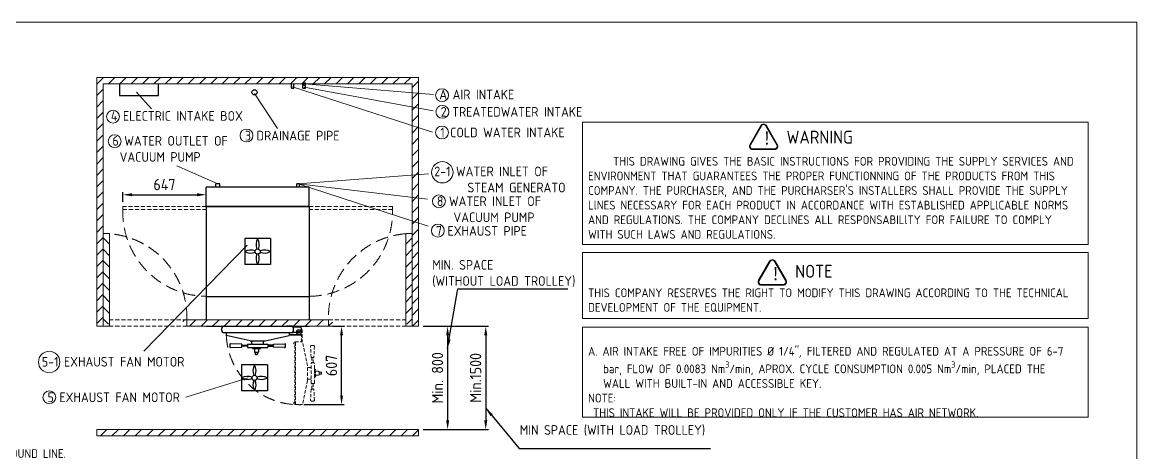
# Model space of a CAD drawing. Header units: millimetres. Extents: x -406921 to 28650, y -22195 to 19200.
# Drawn here: x 19996 to 28650, y 5991 to 9330 of the extents above; entities that cross this region are included whole.
import ezdxf

# ---------------------------------------------------------------- set-up
doc = ezdxf.new("R2010")
doc.units = ezdxf.units.MM
doc.header["$MEASUREMENT"] = 0
doc.linetypes.add('HIDDEN', pattern=[9.525, 6.35, -3.175])
doc.layers.get('0').update_dxf_attribs({"lineweight": 25})
for name, color, linetype, lineweight in [('D', 3, 'Continuous', 13), ('F', 7, 'Continuous', 15), ('H', 2, 'HIDDEN', 15), ('S', 4, 'Continuous', 15)]:
    doc.layers.add(name, color=color, linetype=linetype, lineweight=lineweight)
doc.styles.get("Standard").update_dxf_attribs({"font": 'KAIU.TTF'})
doc.styles.add('STU25', font='isocp2.shx')
doc.dimstyles.new('STU25', dxfattribs={"dimscale": 35, "dimtxt": 2.5, "dimasz": 2, "dimexe": 0.6, "dimexo": 1, "dimgap": 1, "dimtad": 1, "dimdsep": 46, "dimtxsty": 'STU25', "dimcen": 2, "dimazin": 2, "dimtfac": 1, "dimtmove": 0, "dimatfit": 3, "dimfxl": 0, "dimtolj": 1, "dimtzin": 0, "dimarcsym": 0})
doc.dimstyles.new('STU25$7', dxfattribs={"dimscale": 35, "dimtxt": 2.5, "dimasz": 2, "dimexe": 1.25, "dimexo": 0.625, "dimgap": 1, "dimtad": 0, "dimdec": 4, "dimdsep": 46, "dimtxsty": 'STU25', "dimcen": 2.5, "dimazin": 2, "dimtfac": 1, "dimtdec": 4, "dimtmove": 0, "dimatfit": 3, "dimfxl": 0, "dimtolj": 1, "dimtzin": 0, "dimarcsym": 0})

# ---------------------------------------------------------------- blocks, each defined once
blk = doc.blocks.new('*D12')
at = {"layer": 'D', "color": 0, "lineweight": -2}
for p, q in [((23108.4, 6971.5), (23319.6, 6971.5)), ((23298.6, 6901.5), (23298.6, 6241.5)), ((23108.4, 6171.5), (23319.6, 6171.5))]:
    blk.add_line(p, q, dxfattribs=at)
at = {"layer": 'D', "color": 0}
for points in [[(23310.3, 6901.5), (23287, 6901.5), (23298.6, 6971.5)], [(23287, 6241.5), (23310.3, 6241.5), (23298.6, 6171.5)]]:
    blk.add_solid(points, dxfattribs=at)
at = {"layer": 'Defpoints', "color": 0}
for p in [(23073.4, 6971.5), (23073.4, 6171.5), (23298.6, 6171.5)]:
    blk.add_point(p, dxfattribs=at)
at = {"layer": 'D', "color": 0, "insert": (23219.9, 6571.5), "char_height": 87.5, "attachment_point": 5, "rotation": 90, "style": 'STU25'}
blk.add_mtext('\\A1;{\\Fisocp2.shx;Min. 800}', dxfattribs=at)
blk = doc.blocks.new('*D13')
at = {"layer": 'D', "color": 0, "lineweight": -2}
for p, q in [((23108.4, 6971.5), (23615.7, 6971.5)), ((23594.7, 6901.5), (23594.7, 6241.5)), ((23108.4, 6171.5), (23615.7, 6171.5))]:
    blk.add_line(p, q, dxfattribs=at)
at = {"layer": 'D', "color": 0}
for points in [[(23606.4, 6901.5), (23583.1, 6901.5), (23594.7, 6971.5)], [(23583.1, 6241.5), (23606.4, 6241.5), (23594.7, 6171.5)]]:
    blk.add_solid(points, dxfattribs=at)
at = {"layer": 'Defpoints', "color": 0}
for p in [(23073.4, 6971.5), (23073.4, 6171.5), (23594.7, 6171.5)]:
    blk.add_point(p, dxfattribs=at)
at = {"layer": 'D', "color": 0, "insert": (23516, 6571.5), "char_height": 87.5, "attachment_point": 5, "rotation": 90, "style": 'STU25'}
blk.add_mtext('\\A1;{\\Fisocp2.shx;Min.1500}', dxfattribs=at)
blk = doc.blocks.new('*D16')
at = {"layer": 'D', "color": 0, "lineweight": -2}
for p, q in [((20776.4, 7936.5), (20776.4, 8013.1)), ((20846.4, 7992.1), (21353.4, 7992.1)), ((21423.4, 7936.5), (21423.4, 8013.1))]:
    blk.add_line(p, q, dxfattribs=at)
at = {"layer": 'D', "color": 0}
for points in [[(20846.4, 8003.8), (20846.4, 7980.4), (20776.4, 7992.1)], [(21353.4, 7980.4), (21353.4, 8003.8), (21423.4, 7992.1)]]:
    blk.add_solid(points, dxfattribs=at)
at = {"layer": 'Defpoints', "color": 0}
for p in [(21423.4, 7992.1), (20776.4, 7901.5), (21423.4, 7901.5)]:
    blk.add_point(p, dxfattribs=at)
at = {"layer": 'D', "color": 0, "insert": (21099.9, 8070.8), "char_height": 87.5, "attachment_point": 5, "style": 'STU25'}
blk.add_mtext('\\A1;647', dxfattribs=at)
blk = doc.blocks.new('*D17')
at = {"layer": 'D', "color": 0, "lineweight": -2}
for p, q in [((22408.4, 6971.5), (22496, 6971.5)), ((22475, 6434.1), (22475, 6901.5)), ((22181, 6364.1), (22496, 6364.1))]:
    blk.add_line(p, q, dxfattribs=at)
at = {"layer": 'D', "color": 0}
for points in [[(22486.7, 6901.5), (22463.4, 6901.5), (22475, 6971.5)], [(22463.4, 6434.1), (22486.7, 6434.1), (22475, 6364.1)]]:
    blk.add_solid(points, dxfattribs=at)
at = {"layer": 'Defpoints', "color": 0}
for p in [(22373.4, 6971.5), (22475, 6971.5), (22146, 6364.1)]:
    blk.add_point(p, dxfattribs=at)
at = {"layer": 'D', "color": 0, "insert": (22396.3, 6667.8), "char_height": 87.5, "attachment_point": 5, "rotation": 90, "style": 'STU25'}
blk.add_mtext('\\A1;607', dxfattribs=at)

msp = doc.modelspace()

# ---------------------------------------------------------------- hatches: boundary and pattern name
at = {"layer": 'D'}
h = msp.add_hatch(color=11, dxfattribs=at)
edge = h.paths.add_edge_path(flags=16)
edge.add_ellipse((25666.833, 8367.987), major_axis=(20, 0), ratio=1, start_angle=149.9999999, end_angle=270)
edge.add_line((25666.833, 8347.987), (25837.551, 8347.987))
edge.add_ellipse((25837.551, 8367.987), major_axis=(20, 0), ratio=1, start_angle=270, end_angle=389.9999999)
edge.add_line((25854.871, 8377.987), (25769.512, 8525.833))
edge.add_ellipse((25752.192, 8515.833), major_axis=(20, 0), ratio=1, start_angle=30, end_angle=150)
edge.add_line((25734.871, 8525.833), (25649.512, 8377.987))
edge = h.paths.add_edge_path()
edge.add_ellipse((25666.833, 8367.987), major_axis=(25, 0), ratio=1, start_angle=149.9999999, end_angle=270)
edge.add_line((25666.833, 8342.987), (25837.551, 8342.987))
edge.add_ellipse((25837.551, 8367.987), major_axis=(25, 0), ratio=1, start_angle=270, end_angle=389.9999999)
edge.add_line((25859.201, 8380.487), (25773.843, 8528.333))
edge.add_ellipse((25752.192, 8515.833), major_axis=(25, 0), ratio=1, start_angle=30, end_angle=150)
edge.add_line((25730.541, 8528.333), (25645.182, 8380.487))
h = msp.add_hatch(color=11, dxfattribs=at)
edge = h.paths.add_edge_path(flags=16)
edge.add_ellipse((25734.075, 7315.772), major_axis=(20, 0), ratio=1, start_angle=149.9999999, end_angle=270)
edge.add_line((25734.075, 7295.772), (25904.793, 7295.772))
edge.add_ellipse((25904.793, 7315.772), major_axis=(20, 0), ratio=1, start_angle=270, end_angle=389.9999999)
edge.add_line((25922.114, 7325.772), (25836.755, 7473.618))
edge.add_ellipse((25819.434, 7463.618), major_axis=(20, 0), ratio=1, start_angle=30, end_angle=150)
edge.add_line((25802.114, 7473.618), (25716.755, 7325.772))
edge = h.paths.add_edge_path()
edge.add_ellipse((25734.075, 7315.772), major_axis=(25, 0), ratio=1, start_angle=149.9999999, end_angle=270)
edge.add_line((25734.075, 7290.772), (25904.793, 7290.772))
edge.add_ellipse((25904.793, 7315.772), major_axis=(25, 0), ratio=1, start_angle=270, end_angle=389.9999999)
edge.add_line((25926.444, 7328.272), (25841.085, 7476.118))
edge.add_ellipse((25819.434, 7463.618), major_axis=(25, 0), ratio=1, start_angle=30, end_angle=150)
edge.add_line((25797.784, 7476.118), (25712.425, 7328.272))
at = {"layer": 'H', "ltscale": 5}
h = msp.add_hatch(dxfattribs=at)
h.set_pattern_fill('ANSI31', color=256, scale=500, style=0)
h.set_pattern_definition([(45, (239086.23, 23184.85), (-44.194174, 44.194174), [])])
h.paths.add_polyline_path([(20573.377, 6971.479), (20573.377, 8901.479), (23073.377, 8901.479), (23073.377, 6971.479), (23023.377, 6971.479), (23023.377, 7021.479), (23023.377, 8851.479), (20623.377, 8851.479), (20623.377, 7021.479), (20623.377, 6971.479)])
h = msp.add_hatch(dxfattribs=at)
h.set_pattern_fill('ANSI31', color=256, scale=20, angle=270, style=0)
h.set_pattern_definition([(315, (254634.325, 23119.34), (44.90128, 44.90128), [])])
h.paths.add_polyline_path([(20623.377, 7690.695), (20623.377, 7021.479), (20648.377, 6978.178), (20673.377, 6992.612), (20673.377, 7690.695)])
h = msp.add_hatch(dxfattribs=at)
h.set_pattern_fill('ANSI31', color=256, scale=20, angle=270, style=0)
h.set_pattern_definition([(225, (-210987.57, 23119.34), (-44.90128, 44.90128), [])])
h.paths.add_polyline_path([(23023.377, 7690.695), (23023.377, 7021.479), (22998.377, 6978.178), (22973.377, 6992.612), (22973.377, 7690.695)])
h = msp.add_hatch(dxfattribs=at)
h.set_pattern_fill('ANSI31', color=256, scale=20, style=0)
h.set_pattern_definition([(45, (254584.325, 23119.34), (-44.90128, 44.90128), [])])
h.paths.add_polyline_path([(22404.161, 6971.479), (22404.161, 7021.479), (21242.592, 7021.479), (21242.592, 6971.479)])
h = msp.add_hatch(dxfattribs=at)
h.set_pattern_fill('ANSI31', color=256, scale=20, style=0)
h.set_pattern_definition([(45, (238823.45, 23184.85), (-44.90128, 44.90128), [])])
h.paths.add_polyline_path([(20573.377, 6171.479), (20573.377, 6121.479), (23073.377, 6121.479), (23073.377, 6171.479)])

# ---------------------------------------------------------------- linework, layer by layer
at = {"linetype": 'Continuous'}
for p, q in [((22085.21, 8819.104), (22085.21, 8851.479)), ((22105.21, 8819.104), (22105.21, 8851.479)), ((22173.877, 8819.104), (22173.877, 8851.479)), ((22193.877, 8819.104), (22193.877, 8851.479)), ((22085.21, 8819.104), (22105.21, 8819.104)), ((22173.877, 8819.104), (22193.877, 8819.104)), ((21723.377, 7651.479), (21723.377, 7451.479)), ((21923.377, 7651.479), (21723.377, 7651.479)), ((21923.377, 7651.479), (21923.377, 7451.479)), ((21923.377, 7451.479), (21723.377, 7451.479)), ((22125.841, 6931.479), (22125.841, 6901.479)), ((22150.841, 6941.479), (22135.841, 6941.479)), ((22160.841, 6901.479), (22160.841, 6931.479)), ((22066.827, 6907.479), (22125.841, 6907.479)), ((22160.841, 6901.479), (22066.827, 6901.479)), ((21700.139, 6831.895), (21613.139, 6836.395)), ((21613.139, 6806.395), (21700.139, 6810.895)), ((21700.139, 6810.895), (21700.139, 6831.895)), ((21700.139, 6826.145), (21743.377, 6826.145)), ((21743.377, 6816.645), (21700.139, 6816.645)), ((21946.614, 6826.145), (21903.377, 6826.145)), ((21903.377, 6816.645), (21946.614, 6816.645)), ((21946.614, 6831.895), (22033.614, 6836.395)), ((21946.614, 6810.895), (21946.614, 6831.895)), ((22033.614, 6806.395), (21946.614, 6810.895)), ((21698.877, 6671.479), (21698.877, 6471.479)), ((21898.877, 6671.479), (21698.877, 6671.479)), ((21898.877, 6671.479), (21898.877, 6471.479)), ((21898.877, 6471.479), (21698.877, 6471.479))]:
    msp.add_line(p, q, dxfattribs=at)
for p, q in [((21423.377, 7901.479), (21423.377, 8051.479)), ((22223.377, 8051.479), (21423.377, 8051.479)), ((21498.377, 8051.479), (21498.377, 8076.479)), ((21530.377, 8076.479), (21498.377, 8076.479)), ((21530.377, 8051.479), (21530.377, 8076.479)), ((22128.377, 8051.479), (22128.377, 8076.479)), ((22148.377, 8076.479), (22128.377, 8076.479)), ((22148.377, 8051.479), (22148.377, 8076.479)), ((22223.377, 7901.479), (22223.377, 8051.479)), ((21423.377, 7901.479), (21423.377, 7201.479)), ((22223.377, 7901.479), (21423.377, 7901.479)), ((21423.377, 7901.479), (22223.377, 7901.479)), ((22223.377, 7901.479), (22223.377, 7201.479)), ((21423.377, 7201.479), (21423.377, 7021.479)), ((21423.377, 7201.479), (22223.377, 7201.479)), ((21423.377, 7201.479), (22223.377, 7201.479)), ((22223.377, 7201.479), (22223.377, 7021.479)), ((21423.377, 6971.479), (22223.377, 6971.479)), ((21545.877, 6933.479), (21545.877, 6959.479)), ((21557.877, 6971.479), (21598.377, 6971.479)), ((21578.377, 6971.479), (22068.377, 6971.479)), ((22088.877, 6971.479), (22048.377, 6971.479)), ((22100.877, 6926.479), (22100.877, 6966.479)), ((22100.877, 6966.479), (22154.841, 6966.479)), ((22100.877, 6933.479), (22100.877, 6959.479)), ((22100.877, 6926.479), (22120.841, 6926.479)), ((22120.841, 6966.479), (22154.841, 6966.479)), ((22120.841, 6926.479), (22123.267, 6926.479)), ((22160.841, 6960.479), (22160.841, 6927.479)), ((22089.826, 6921.517), (21556.928, 6921.517)), ((21579.927, 6921.517), (21579.927, 6900.309)), ((21765.877, 6859.479), (21579.927, 6900.309)), ((21765.877, 6859.479), (21880.877, 6859.479)), ((21778.377, 6833.145), (21778.377, 6859.479)), ((21868.377, 6833.145), (21868.377, 6859.479)), ((21880.877, 6859.479), (22066.827, 6900.309)), ((22066.827, 6900.309), (22066.562, 6901.479)), ((22066.562, 6901.479), (22066.827, 6901.479)), ((22066.562, 6901.479), (22066.827, 6900.309)), ((22066.827, 6921.517), (22066.827, 6901.479)), ((22066.827, 6901.479), (22066.827, 6900.309)), ((21743.377, 6833.145), (21743.377, 6809.645)), ((21743.377, 6833.145), (21903.377, 6833.145)), ((21745.877, 6807.145), (21900.877, 6807.145)), ((21782.377, 6807.245), (21782.377, 6799.145)), ((21782.377, 6807.145), (21845.877, 6807.145)), ((21782.377, 6799.145), (21845.877, 6799.145)), ((21799.127, 6799.145), (21799.127, 6770.645)), ((21799.127, 6770.645), (21829.127, 6770.645)), ((21805.627, 6754.645), (21805.627, 6770.645)), ((21805.627, 6754.645), (21822.627, 6754.645)), ((21807.627, 6752.645), (21805.627, 6754.645)), ((21820.627, 6752.645), (21807.627, 6752.645)), ((21820.627, 6752.645), (21822.627, 6754.645)), ((21822.627, 6770.645), (21822.627, 6754.645)), ((21829.127, 6799.145), (21829.127, 6770.645)), ((21845.877, 6807.145), (21845.877, 6799.145)), ((21903.377, 6833.145), (21903.377, 6809.645))]:
    msp.add_line(p, q)
msp.add_lwpolyline([(20749.574, 8851.479), (20749.574, 8761.882), (21054.262, 8761.882), (21054.262, 8851.479)], dxfattribs=at)
for centre, radius in [((22183.877, 8851.479), 10.761), ((21798.877, 8786.479), 20), ((21823.377, 7551.479), 20), ((21823.377, 7551.479), 20), ((21823.377, 7551.479), 20), ((21823.377, 7551.479), 20), ((22143.341, 6927.479), 6.45), ((22143.341, 6927.479), 6.4), ((21798.877, 6571.479), 20), ((21798.877, 6571.479), 20), ((21798.877, 6571.479), 20), ((21798.877, 6571.479), 20)]:
    msp.add_circle(centre, radius)
for centre, radius, start, end in [((21904.401, 7605.604), 93.11, 150.4818019, 201.9770324), ((21742.352, 7605.604), 93.11, 338.0229676, 29.5181981), ((21769.252, 7470.455), 93.11, 68.0229676, 119.5181981), ((21769.252, 7632.504), 93.11, 240.4818019, 291.9770324), ((21904.401, 7497.355), 93.11, 158.0229676, 209.5181981), ((21742.352, 7497.355), 93.11, 330.4818019, 21.9770324), ((21877.501, 7470.455), 93.11, 60.4818019, 111.9770324), ((21877.501, 7632.504), 93.11, 248.0229676, 299.5181981), ((21557.877, 6959.479), 12, 90, 180), ((21557.877, 6933.479), 12, 180, 270), ((22088.877, 6959.479), 12, 0, 90), ((22088.877, 6933.479), 12, 270, 0), ((22123.267, 6923.479), 3, 30.9007102, 90), ((22154.841, 6960.479), 6, 0, 90), ((21745.877, 6809.645), 2.5, 180, 270), ((21809.877, 6758.044), 5.442, 218.6476153, 231.3523847), ((21809.877, 6758.044), 5.442, 262.77462, 321.3523847), ((21818.377, 6758.044), 5.442, 218.6476153, 277.22538), ((21818.377, 6758.044), 5.442, 308.6476153, 321.3523847), ((21900.877, 6809.645), 2.5, 270, 0), ((21879.901, 6625.604), 93.11, 150.4818019, 201.9770324), ((21717.852, 6625.604), 93.11, 338.0229676, 29.5181981), ((21744.752, 6490.455), 93.11, 68.0229676, 119.5181981), ((21853.001, 6490.455), 93.11, 60.4818019, 111.9770324), ((21744.752, 6652.504), 93.11, 240.4818019, 291.9770324), ((21879.901, 6517.355), 93.11, 158.0229676, 209.5181981), ((21717.852, 6517.355), 93.11, 330.4818019, 21.9770324), ((21853.001, 6652.504), 93.11, 248.0229676, 299.5181981)]:
    msp.add_arc(centre, radius, start, end)
for centre, radius, start, end in [((22135.841, 6931.479), 10, 90, 180), ((22150.841, 6931.479), 10, 0, 90), ((21662.912, 6821.395), 55.773, 168.6471146, 191.3528854), ((21613.139, 6831.389), 5.007, 90, 168.6471146), ((21613.139, 6811.402), 5.007, 191.3528854, 275.9218723), ((22033.614, 6811.402), 5.007, 264.0781277, 348.6471146), ((22033.614, 6831.389), 5.007, 11.3528854, 90), ((21983.842, 6821.395), 55.773, 348.6471146, 11.3528854)]:
    msp.add_arc(centre, radius, start, end, dxfattribs=at)
at = {"layer": 'D', "linetype": 'Continuous'}
for p, q in [((22093.986, 8829.358), (23182.131, 8476.991)), ((21798.877, 8777.044), (21977.045, 8504.671)), ((22184.816, 8826.623), (23185.88, 8643.009))]:
    msp.add_line(p, q, dxfattribs=at)
at = {"layer": 'D'}
for p, q in [((22183.877, 8851.479), (23188.582, 8768.59)), ((20882.567, 8788.376), (20998.278, 8659.58)), ((21514.377, 8076.479), (21195.506, 8216.992)), ((22138.377, 8076.479), (23150.375, 8153.085)), ((22138.377, 8076.479), (23141.251, 7957.299)), ((22138.377, 8076.479), (23148.224, 7749.501)), ((21741.099, 7600.465), (20939.911, 6777.405)), ((21749.987, 6570.623), (21266.397, 6421.57))]:
    msp.add_line(p, q, dxfattribs=at)
at = {"layer": 'D', "color": 11}
for p, q in [((25730.541, 8528.333), (25645.182, 8380.487)), ((25734.871, 8525.833), (25649.512, 8377.987)), ((25769.512, 8525.833), (25854.871, 8377.987)), ((25773.843, 8528.333), (25859.201, 8380.487)), ((25666.833, 8347.987), (25837.551, 8347.987)), ((25666.833, 8342.987), (25837.551, 8342.987)), ((25797.784, 7476.118), (25712.425, 7328.272)), ((25802.114, 7473.618), (25716.755, 7325.772)), ((25836.755, 7473.618), (25922.114, 7325.772)), ((25841.085, 7476.118), (25926.444, 7328.272)), ((25734.075, 7295.772), (25904.793, 7295.772)), ((25734.075, 7290.772), (25904.793, 7290.772))]:
    msp.add_line(p, q, dxfattribs=at)
for points in [[(24345.479, 8554.836), (28273.458, 8554.836), (28273.458, 7605.015), (24345.479, 7605.015)], [(24345.479, 7543), (28273.458, 7543), (28273.458, 7031.663), (24345.479, 7031.663)], [(24345.479, 6965.344), (28273.458, 6965.344), (28273.458, 6265.447), (24345.479, 6265.447)]]:
    msp.add_lwpolyline(points, close=True, dxfattribs=at)
at = {"layer": 'D'}
for centre, radius in [((23255.666, 8764.439), 50), ((23258.05, 8635.103), 50), ((20700.591, 8598.182), 50), ((21737.107, 8451.587), 50), ((23254.78, 8474.962), 50), ((20713.086, 8407.369), 50), ((23257.442, 8166.367), 82.93), ((23230.822, 7941.205), 50), ((23222.92, 7713.886), 50), ((20204.345, 6694.72), 82.93), ((20205.878, 6420.185), 50)]:
    msp.add_circle(centre, radius, dxfattribs=at)
at = {"layer": 'D', "color": 11}
for centre, radius, start, end in [((25752.192, 8515.833), 25, 30, 150), ((25752.192, 8515.833), 20, 30, 150), ((25666.833, 8367.987), 25, 149.9999999, 270), ((25666.833, 8367.987), 20, 149.9999999, 270), ((25837.551, 8367.987), 25, 270, 29.9999999), ((25837.551, 8367.987), 20, 270, 29.9999999), ((25819.434, 7463.618), 25, 30, 150), ((25819.434, 7463.618), 20, 30, 150), ((25734.075, 7315.772), 25, 149.9999999, 270), ((25734.075, 7315.772), 20, 149.9999999, 270), ((25904.793, 7315.772), 25, 270, 29.9999999), ((25904.793, 7315.772), 20, 270, 29.9999999)]:
    msp.add_arc(centre, radius, start, end, dxfattribs=at)
at = {"layer": 'F', "color": 6}
msp.add_lwpolyline([(15464.662, 9329.677), (15464.662, 59.677), (28649.662, 59.677), (28649.662, 9329.677)], close=True, dxfattribs=at)
msp.add_lwpolyline([(15464.662, 9329.677), (15464.662, 59.677), (28649.662, 59.677), (28649.662, 9329.677)], close=True, dxfattribs=at)
at = {"layer": 'H', "ltscale": 5}
for p, q in [((21423.377, 7901.479), (20776.377, 7901.479)), ((20776.377, 7901.479), (20776.377, 7876.479)), ((20776.377, 7876.479), (21423.377, 7876.479)), ((22223.377, 7901.479), (22870.377, 7901.479)), ((22870.377, 7876.479), (22223.377, 7876.479)), ((22870.377, 7901.479), (22870.377, 7876.479)), ((21273.377, 7021.479), (20673.377, 7021.479)), ((22374.161, 7021.479), (22973.377, 7021.479)), ((21273.377, 6971.479), (20673.377, 6971.479)), ((22374.161, 6971.479), (22973.377, 6971.479))]:
    msp.add_line(p, q, dxfattribs=at)
at = {"layer": 'H'}
for p, q in [((20623.377, 7021.479), (20623.377, 6971.479)), ((23023.377, 7021.479), (23023.377, 6971.479)), ((20623.377, 6971.479), (20573.377, 6971.479)), ((23023.377, 6971.479), (23073.377, 6971.479)), ((22263.675, 6575.765), (22263.675, 6639.265)), ((22263.675, 6639.265), (22271.675, 6639.265)), ((22271.675, 6575.765), (22271.675, 6639.265)), ((22271.675, 6622.515), (22300.175, 6622.515)), ((22271.675, 6592.515), (22300.175, 6592.515)), ((22300.175, 6592.515), (22300.175, 6622.515)), ((22300.175, 6616.015), (22316.175, 6616.015)), ((22316.175, 6599.015), (22300.175, 6599.015)), ((22316.175, 6599.015), (22316.175, 6616.015)), ((22318.175, 6614.015), (22316.175, 6616.015)), ((22318.175, 6601.015), (22316.175, 6599.015)), ((22318.175, 6614.015), (22318.175, 6601.015)), ((22263.575, 6575.765), (22271.675, 6575.765))]:
    msp.add_line(p, q, dxfattribs=at)
at = {"layer": 'H', "ltscale": 4}
for p, q in [((22129.341, 6934.979), (22129.341, 6919.979)), ((22169.341, 6944.979), (22139.341, 6944.979)), ((22169.341, 6944.979), (22169.341, 6850.965)), ((22105.341, 6844.015), (22116.341, 6844.862)), ((22105.341, 6835.015), (22105.341, 6844.015)), ((22113.091, 6851.015), (22112.341, 6850.265)), ((22112.341, 6844.554), (22112.341, 6850.265)), ((22113.091, 6851.015), (22116.341, 6851.015)), ((22116.341, 6851.015), (22116.341, 6849.515)), ((22116.341, 6364.065), (22116.341, 6850.965)), ((22116.341, 6850.965), (22170.511, 6850.965)), ((22139.341, 6909.979), (22169.341, 6909.979)), ((22163.341, 6850.965), (22163.341, 6909.979)), ((22211.341, 6665.015), (22170.511, 6850.965)), ((22105.341, 6835.015), (22116.341, 6834.169)), ((22112.341, 6380.554), (22112.341, 6834.477)), ((22238.925, 6730.753), (22234.425, 6817.753)), ((22264.425, 6817.753), (22259.925, 6730.753)), ((22211.341, 6550.015), (22211.341, 6665.015)), ((22237.675, 6527.515), (22237.675, 6687.515)), ((22237.675, 6687.515), (22261.175, 6687.515)), ((22259.925, 6730.753), (22238.925, 6730.753)), ((22244.675, 6730.753), (22244.675, 6687.515)), ((22254.175, 6687.515), (22254.175, 6730.753)), ((22263.675, 6530.015), (22263.675, 6685.015)), ((22237.675, 6652.515), (22211.341, 6652.515)), ((22211.341, 6550.015), (22170.511, 6364.065)), ((22237.991, 6562.515), (22211.341, 6562.515)), ((22237.675, 6527.515), (22261.175, 6527.515)), ((22244.675, 6484.278), (22244.675, 6527.515)), ((22254.175, 6527.515), (22254.175, 6484.278)), ((22238.925, 6484.278), (22234.425, 6397.278)), ((22259.925, 6484.278), (22238.925, 6484.278)), ((22264.425, 6397.278), (22259.925, 6484.278)), ((22105.341, 6380.015), (22116.341, 6380.862)), ((22105.341, 6371.015), (22105.341, 6380.015)), ((22105.341, 6371.015), (22116.341, 6370.169)), ((22112.341, 6364.765), (22112.341, 6370.477)), ((22113.091, 6364.015), (22112.341, 6364.765)), ((22113.091, 6364.015), (22116.341, 6364.015)), ((22116.341, 6364.015), (22116.341, 6365.515)), ((22116.341, 6364.065), (22170.511, 6364.065))]:
    msp.add_line(p, q, dxfattribs=at)
msp.add_circle((22143.341, 6927.479), 6.4, dxfattribs=at)
at = {"layer": 'H', "ltscale": 15}
for centre, radius, start, end in [((21430.614, 7858.476), 654.485, 178.4237532, 269.3663926), ((22216.139, 7858.476), 654.485, 270.6336074, 1.5762468), ((20620.766, 7038.124), 653.608, 358.5407222, 85.3830663), ((23026.097, 7038.793), 652.949, 94.631157, 181.5194828), ((22143.341, 6927.479), 564.069, 182.7609377, 272.7609377)]:
    msp.add_arc(centre, radius, start, end, dxfattribs=at)
at = {"layer": 'H', "ltscale": 4}
for centre, radius, start, end in [((22139.341, 6934.979), 10, 90, 180), ((22139.341, 6919.979), 10, 180, 270), ((22239.432, 6817.753), 5.007, 101.3528854, 180), ((22249.425, 6767.98), 55.773, 78.6471146, 101.3528854), ((22259.418, 6817.753), 5.007, 354.0781277, 78.6471146), ((22261.175, 6685.015), 2.5, 0, 90), ((22261.175, 6530.015), 2.5, 270, 0), ((22239.432, 6397.278), 5.007, 180, 258.6471146), ((22249.425, 6447.05), 55.773, 258.6471146, 281.3528854), ((22259.418, 6397.278), 5.007, 281.3528854, 5.9218723)]:
    msp.add_arc(centre, radius, start, end, dxfattribs=at)
at = {"layer": 'H'}
for centre, start, end in [((22312.776, 6611.765), 38.6476153, 51.3523847), ((22312.776, 6611.765), 308.6476153, 7.22538), ((22312.776, 6603.265), 352.77462, 51.3523847), ((22312.776, 6603.265), 308.6476153, 321.3523847)]:
    msp.add_arc(centre, 5.442, start, end, dxfattribs=at)
at = {"layer": 'S', "linetype": 'Continuous'}
for p, q in [((20573.377, 8901.479), (23073.377, 8901.479)), ((20573.377, 8901.479), (20573.377, 6971.479)), ((20623.377, 8851.479), (20623.377, 7021.479)), ((20623.377, 8851.479), (23023.377, 8851.479)), ((23023.377, 8851.479), (23023.377, 7021.479)), ((23073.377, 8901.479), (23073.377, 6971.479)), ((21273.377, 7021.479), (22374.161, 7021.479)), ((20573.377, 6971.479), (20652.244, 6971.479)), ((20673.377, 6971.479), (20573.377, 6971.479)), ((21273.377, 6971.479), (22374.161, 6971.479)), ((22973.377, 6971.479), (23073.377, 6971.479))]:
    msp.add_line(p, q, dxfattribs=at)
at = {"layer": 'S'}
for p, q in [((20623.377, 7690.695), (20623.377, 7021.479)), ((20673.377, 7690.695), (20623.377, 7690.695)), ((20673.377, 6971.479), (20673.377, 7690.695)), ((22973.377, 6971.479), (22973.377, 7690.695)), ((22973.377, 7690.695), (23023.377, 7690.695)), ((21273.377, 6971.479), (21273.377, 7021.479)), ((22374.161, 6971.479), (22374.161, 7021.479)), ((20573.377, 6171.479), (23073.377, 6171.479)), ((20573.377, 6171.479), (20573.377, 6121.479)), ((23073.377, 6171.479), (23073.377, 6121.479)), ((20573.377, 6121.479), (23073.377, 6121.479))]:
    msp.add_line(p, q, dxfattribs=at)

# ---------------------------------------------------------------- texts
at = {"layer": 'D', "color": 11, "char_height": 75, "attachment_point": 1}
for s, insert in [('{\\Fisocp2.shx;\\C3;A AIR INTAKE}', (23233.951, 8807.082)), ('{\\Fisocp3.shx;\\C3;2 \\Fisocp2.shx;TREATEDWATER INTAKE}', (23245.137, 8672.856)), ('{\\Fisocp2.shx;\\C3;4 ELECTRIC INTAKE BOX}', (20683.694, 8640.825)), ('{\\Fisocp2.shx;\\C3;3 DRAINAGE PIPE}', (21724.656, 8487.981)), ('{\\Fisocp2.shx;\\C3;1 COLD WATER INTAKE}', (23241.866, 8512.715)), ('{\\Fisocp2.shx;\\C3;6 WATER OUTLET OF \\P\\f???|b0|i0|c0|p65;  \\Fisocp2.shx;VACUUM PUMP}', (20695.637, 8447.647)), ('{\\Fisocp2.shx|c136;\\C3;2-1 WATER INLET OF \\P      STEAM GENERATO}', (23194.865, 8210.45)), ('{\\Fisocp2.shx|c136;\\C3;8 WATER INLET OF \\P   VACUUM PUMP}', (23215.126, 7979.545)), ('{\\Fisocp2.shx;\\C3;7 EXHAUST PIPE}', (23207.616, 7748.754)), ('{\\Fisocp2.shx|c136;\\C3;MIN. SPACE \\P(WITHOUT LOAD TROLLEY)}', (23179.385, 7485.511)), ('{\\Fisocp2.shx;\\C3;5-1 EXHAUST FAN MOTOR}', (20147.609, 6733.983)), ('{\\Fisocp2.shx;\\C3;5 EXHAUST FAN MOTOR}', (20191.866, 6458.136)), ('{\\Fisocp2.shx;\\C3;MIN SPACE (WITH LOAD TROLLEY)}', (23858.978, 6204.8))]:
    msp.add_mtext(s, dxfattribs=dict(at, insert=insert))
at = {"layer": 'D', "color": 11, "attachment_point": 1, "style": 'STU25'}
for s, insert, char_height in [('{\\f標楷體|b0|i0|c136|p65;!}', (25743.881, 8481.103), 100), ('WARNING', (25930.394, 8488.851), 100), ('\\A1;\\P     THIS DRAWING GIVES THE BASIC INSTRUCTIONS FOR PROVIDING THE SUPPLY SERVICES AND\\PENVIRONMENT THAT GUARANTEES THE PROPER FUNCTIONNING OF THE PRODUCTS FROM THIS \\PCOMPANY. THE PURCHASER, AND THE PURCHARSER\'S INSTALLERS SHALL PROVIDE THE SUPPLY \\PLlNES NECESSARY FOR EACH PRODUCT IN ACCORDANCE WITH ESTABLlSHED APPLlCABLE NORMS \\PAND REGULATIONS. THE COMPANY DECLlNES ALL RESPONSABILlTY FOR FAILURE TO COMPLY \\PWITH SUCH LAWS AND REGULATIONS.\\P\\P\\P\\PTHIS COMPANY RESERVES THE RIGHT TO MODIFY THIS DRAWING ACCORDING TO THE TECHNICAL \\PDEVELOPMENT OF THE EQUIPMENT.\\P\\P\\PA. AIR INTAKE FREE OF IMPURITIES %%C 1/4"\\fISOCP2|b0|i1|c0|p2;, \\Fisocp2.shx|c136;FILTERED AND REGULATED AT A PRESSURE OF 6-7 \\P   bar, FLOW OF 0.0083 Nm{\\H0.7x;\\S3^ ;}/min, APROX. CYCLE CONSUMPTION 0.005 Nm{\\H0.7x;\\S3^ ;}/min, PLACED THE \\P   WALL WITH BUILT-IN AND ACCESSIBLE KEY.\\PNOTE:\\P THIS INTAKE WILL BE PROVIDED ONLY IF THE CUSTOMER HAS AIR NETWORK.', (24389.431, 8398.835), 68), ('{\\A1;}\\P{\\A1;}\\P{\\A1;1. COLD WATER INTAKE OF ∅1/2", TEMPERATURE OF WATER 25°C, CONSUMPTION PER CYCLE 10}{\\A1;\\f標楷體|b0|i0|c136|p65;~}{\\A1;\\Fisocp2.shx;300 }\\P{\\A1;\\Fisocp2.shx; LITERS. (WATER CONSUMPTION DETERMINED BY DRYING TIME) THE VACUUM PUMP 10 L/MIN. }\\P{\\A1;\\Fisocp2.shx; PRESSURE OF WATER 0.5}{\\A1;\\f標楷體|b0|i0|c136|p65;~}{\\A1;\\Fisocp2.shx;10 bar}{\\A1;\\f標楷體|b0|i0|c136|p65;、}{\\A1;\\Fisocp2.shx;HARDNESS OF WATER 0.9°fH(0.09mmol/L)}{\\A1;\\f標楷體|b0|i0|c136|p65;、}{\\A1;\\Fisocp2.shx;pH 7}{\\A1;\\f標楷體|b0|i0|c136|p65;~}{\\A1;\\Fisocp2.shx;9}{\\A1;\\f標楷體|b0|i0|c136|p65;、}{\\A1;\\Fisocp2.shx;THE }\\P{\\A1;\\Fisocp2.shx; CHLORIDES LEVEL WILL BE }{\\A1;\\f標楷體|b0|i0|c136|p65;≦}{\\A1;\\Fisocp2.shx;0.1 mg/l, PLACED THE WALL WITH BUILT-IN AND ACCESSIBLE KEY.}\\P{\\A1;\\Fisocp2.shx;2.COLD TREATEDWATER INTAKE OF ∅1/2"G, SUPPLIED AT TEMPERATURE OF 25°C, CONSUMPTION PER}\\P{\\A1;\\Fisocp2.shx; 13L/CYC, PRESSURE OF WATER 0.5}{\\A1;\\f標楷體|b0|i0|c136|p65;~}{\\A1;\\Fisocp2.shx;10 bar}{\\A1;\\f標楷體|b0|i0|c136|p65;、}{\\A1;\\Fisocp2.shx;HARDNESS OF WATER}{\\A1;\\f標楷體|b0|i0|c136|p65;≦}{\\A1;\\Fisocp2.shx;0.2°fH(0.02mmol/L)}{\\A1;\\f標楷體|b0|i0|c136|p65;，}{\\A1;\\Fisocp2.shx;pH 5}{\\A1;\\f標楷體|b0|i0|c136|p65;~}{\\A1;\\Fisocp2.shx;7}\\P{\\A1;\\Fisocp2.shx; AND WITH CONDUCTIVITY }{\\A1;\\f標楷體|b0|i0|c136|p65;≦}{\\A1;\\Fisocp2.shx;15}{\\A1;\\f新細明體|b0|i0|c136|p16;μ}{\\A1;\\Fisocp2.shx;S/cm , PLACED THE WALL WITH BUILT-IN AND ACCESSIBLE KEY.}\\P{\\A1;\\Fisocp2.shx;}\\P{\\A1;\\Fisocp2.shx;NOTE:}\\P{\\A1;\\Fisocp2.shx; EACH TIME THE STEAM GENERATOR IS EMPTIED FOR CLEANING OR MAINTENANCE, A FURTHER 15 }\\P{\\A1;\\Fisocp2.shx; LITER OF WATER ARE NEEDED TO FILL IT UP AGAIN.}\\P{\\A1;\\Fisocp2.shx;3. DRAINAGE PIPE ∅}{\\A1;\\f標楷體|b0|i0|c136|p65;≧}{\\A1;\\Fisocp2.shx;1" METALLIC PIPE, CORROSION RESISTANCE 2"G. AND A TEMPERATURE OF }\\P{\\A1;\\Fisocp2.shx; 100°C ABOVE.}\\P{\\A1;\\Fisocp2.shx;4.ELECTRIC INTAKE}{\\A1;\\f標楷體|b0|i0|c136|p65;，}{\\A1;\\Fisocp2.shx;7kW}{\\A1;\\f標楷體|b0|i0|c136|p65;，}{\\A1;\\Fisocp2.shx;WIRE 4 m LONG. (GENERAL POWER SUPPLY TO THE STERILIZER).}\\P{\\A1;\\Fisocp2.shx;}\\P{\\A1;\\Fisocp2.shx;}\\P{\\A1;\\Fisocp2.shx;}\\P{\\A1;\\Fisocp2.shx;NOTE:POWER INPUT MUST BE INSTALLED ACCORDING TO LOCAL APPLICABLE NORMS.}\\P{\\A1;NOTE: ONCE THERE EXISTS REVERSING OF FAN BLADES THAT WILL CAUSED NO VACUUM VALUE, }\\P{\\A1;TURN OFF THE MAIN POWER AND THEN SWITCH ANY TWO LINES OF THE THREE-PHASES EXCEPT GROUND LINE. }\\P{\\A1;YOU MAY HAVE TO REPEAT THIS SWITCHING STEPS FOR TWO TIMES TO MATCH }\\P{\\A1;WITH THE CORRECT ROTATING DIRECTION AS SHOWN ON THE PUMP. }\\P{\\A1;\\Fisocp2.shx;5. CEILING MOUNTED AIR EXTRACTION WITH GRILLE DRAW 200 Kcal/h (LOADING / UNLOADING AREA).}\\P{\\A1;\\Fisocp2.shx;5-1 CEILING MOUNTED AIR EXTRACTION WITH GRILLE DRAW 400 Kcal/h (STERILIZE AREA).}\\P{\\A1;\\Fisocp2.shx;6. A CHECK VALVE SHALL BE FITTED AS INDICATED IN THE DRAWING (6) and (7).}\\P{\\A1;\\Fisocp2.shx;}\\P{\\A1;\\Fisocp2.shx;B. THE EQUIPMENT SHALL BE ADJUST TO A ANGLE OF 1°}{\\A1;\\f標楷體|b0|i0|c136|p65;~}{\\A1;\\Fisocp2.shx;2° WITH REAR SITE HIGHER THAN FRONT }\\P{\\A1;\\Fisocp2.shx; SITE FOR THE PROPER OPERATION OF DRY AND DRAINAGE.}\\P{\\A1;\\Fisocp2.shx;}\\P{\\A1;\\Fisocp2.shx;IMPORTANT}{\\A1;\\f標楷體|b0|i0|c136|p65;：}{\\A1;\\Fisocp2.shx;ENVIRONMENT CONDITIONS IN THE STERILE AREA:}\\P{\\A1;\\Fisocp2.shx;- THE STERILE AREA TEMPERATURE MUST BE }{\\A1;\\f標楷體|b0|i0|c136|p65;≦}{\\A1;\\Fisocp2.shx; 40°C }{\\A1;\\f標楷體|b0|i0|c136|p65;；}{\\A1;\\Fisocp2.shx;HUMIDITY }{\\A1;\\f標楷體|b0|i0|c136|p65;≦}{\\A1;\\Fisocp2.shx; 85%RH}\\P{\\A1;\\Fisocp2.shx;- TO KEEP THESE CONDITIONS IN THE STERILE AREA AND DEPENDING ON THE Kcal. LOST BY THE }\\P{\\A1;\\Fisocp2.shx;  EQUIPMENT INDICATED IN THE ITEMS 5 & 5-1, WE SUGGEST THAT THE EXTRACTOR AND THE }\\P{\\A1;\\Fisocp2.shx;  DIAMETER OF THE EXTRACTION TUBE ARE CALCULATED AND MADE BY A SPECIALIZED COMPANY.}', (15997.744, 8398.835), 68), ('NOTE', (25997.636, 7448.256), 100), ('{\\f標楷體|b0|i0|c136|p65;!}', (25811.124, 7428.888), 100)]:
    msp.add_mtext(s, dxfattribs=dict(at, insert=insert, char_height=char_height))

# ---------------------------------------------------------------- dimensions: what is measured, and where the dimension line sits
at = {"layer": 'D'}
dim = msp.add_linear_dim(base=(21423.377, 7992.085), p1=(20776.377, 7901.479), p2=(21423.377, 7901.479), dimstyle='STU25', dxfattribs=at)
dim.commit()
dim.dimension.update_dxf_attribs({"geometry": '*D16', "text_midpoint": (21099.877, 8070.835)})
dim = msp.add_linear_dim(base=(22475.034, 6971.479), p1=(22146.011, 6364.065), p2=(22373.377, 6971.479), angle=90, dimstyle='STU25', override={"dimdec": 0}, dxfattribs=at)
dim.commit()
dim.dimension.update_dxf_attribs({"geometry": '*D17', "text_midpoint": (22396.284, 6667.772)})
for base, text, picture, middle in [((23298.642, 6171.479), '{\\Fisocp2.shx;Min. <>}', '*D12', (23298.642, 6571.479)), ((23594.747, 6171.479), '{\\Fisocp2.shx;Min.1500}', '*D13', (23594.747, 6571.479))]:
    dim = msp.add_linear_dim(base=base, p1=(23073.377, 6971.479), p2=(23073.377, 6171.479), angle=90, text=text, dimstyle='STU25', dxfattribs=at)
    dim.commit()
    dim.dimension.update_dxf_attribs({"geometry": picture, "text_midpoint": middle, "dimtype": 160})

# ---------------------------------------------------------------- leaders
for points in [[(23298.642, 6800.693), (23376.739, 7261.453), (24232.968, 7261.453)], [(23594.747, 6336.184), (23854.024, 6023.582), (25339.595, 6023.582)]]:
    msp.add_leader(points, dimstyle='STU25$7', override={"dimgap": 1, "dimtad": 0}, dxfattribs=at)

doc.saveas('drawing.dxf')
